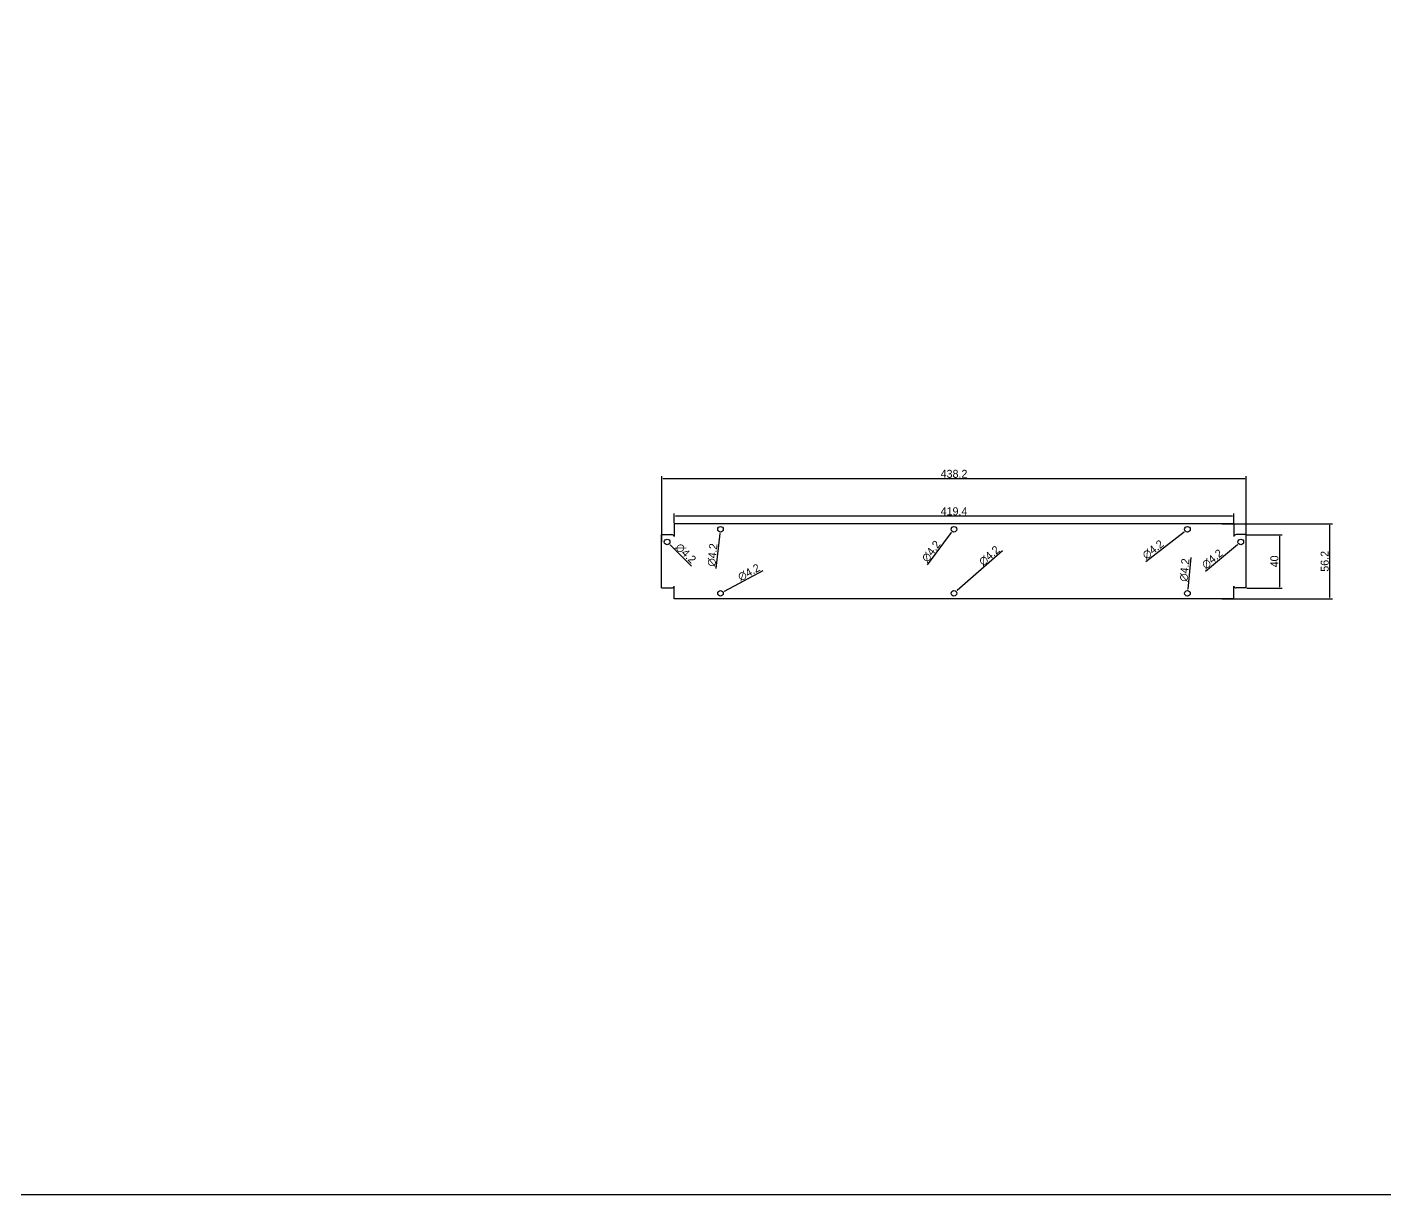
# Model space of a CAD drawing. Header units: millimetres. Extents: x 34287 to 41869, y -1912 to 663.
# Drawn here: x 39235 to 40252, y -1912 to -1037 of the extents above; entities that cross this region are included whole.
import ezdxf

# ---------------------------------------------------------------- set-up
doc = ezdxf.new("R2010")
doc.units = ezdxf.units.MM
doc.header["$PDMODE"] = 3
doc.header["$PDSIZE"] = 0.3125
doc.layers.get('0').update_dxf_attribs({"linetype": 'CONTINUOUS'})
doc.layers.get('Defpoints').update_dxf_attribs({"linetype": 'CONTINUOUS'})
doc.styles.get("Standard").update_dxf_attribs({"font": ''})
doc.styles.get('STANDARD').set_extended_font_data('changfangsong')
doc.dimstyles.new('DIMSTYLE_6', dxfattribs={"dimtxt": 4, "dimasz": 1, "dimexe": 2, "dimexo": 0.5, "dimgap": 0.75, "dimtad": 1, "dimdsep": 46, "dimtxsty": 'STANDARD', "dimblk": '_FILLED', "dimcen": 0, "dimclrd": 5, "dimclre": 5, "dimadec": 0, "dimazin": 0, "dimtp": 0.1, "dimtm": 0.1, "dimtfac": 1, "dimtofl": 0, "dimtmove": 0, "dimatfit": 3, "dimldrblk": '_FILLED', "dimfxl": 1, "dimtolj": 1, "dimarcsym": 0})

# ---------------------------------------------------------------- blocks, each defined once
blk = doc.blocks.new('_FILLED')
at = {"color": 0, "linetype": 'ByBlock'}
blk.add_solid([(0, 0), (-1, 0.2), (-1, -0.2)], dxfattribs=at)
blk = doc.blocks.new('*D138')
at = {"color": 5, "linetype": 'ByBlock', "lineweight": -2, "ltscale": 3}
for p, q in [((39710.4, -1422.6), (39710.4, -1373.4)), ((40148.6, -1422.6), (40148.6, -1373.4)), ((40147.6, -1375.4), (39711.4, -1375.4))]:
    blk.add_line(p, q, dxfattribs=at)
at = {"layer": 'Defpoints', "color": 0, "linetype": 'ByBlock', "lineweight": -3, "ltscale": 3}
for p in [(39710.4, -1375.4), (39710.4, -1423.1), (40148.6, -1423.1)]:
    blk.add_point(p, dxfattribs=at)
at = {"color": 5, "linetype": 'ByBlock', "lineweight": -2, "ltscale": 3, "rotation": 180}
blk.add_blockref('_FILLED', (39710.4, -1375.4), dxfattribs=at)
at = {"color": 5, "linetype": 'ByBlock', "lineweight": -2, "ltscale": 3}
blk.add_blockref('_FILLED', (40148.6, -1375.4), dxfattribs=at)
at = {"color": 0, "linetype": 'ByBlock', "lineweight": -3, "ltscale": 3, "insert": (39929.5, -1371.6), "char_height": 6, "attachment_point": 5}
blk.add_mtext('\\A1;438.2', dxfattribs=at)
blk = doc.blocks.new('*D139')
at = {"color": 5, "linetype": 'ByBlock', "lineweight": -2, "ltscale": 3}
for p, q in [((39719.8, -1408.6), (39719.8, -1401.4)), ((40138.2, -1403.4), (39720.8, -1403.4)), ((40139.2, -1408.6), (40139.2, -1401.4))]:
    blk.add_line(p, q, dxfattribs=at)
at = {"layer": 'Defpoints', "color": 0, "linetype": 'ByBlock', "lineweight": -3, "ltscale": 3}
for p in [(39719.8, -1403.4), (39719.8, -1409.1), (40139.2, -1409.1)]:
    blk.add_point(p, dxfattribs=at)
at = {"color": 5, "linetype": 'ByBlock', "lineweight": -2, "ltscale": 3, "rotation": 180}
blk.add_blockref('_FILLED', (39719.8, -1403.4), dxfattribs=at)
at = {"color": 5, "linetype": 'ByBlock', "lineweight": -2, "ltscale": 3}
blk.add_blockref('_FILLED', (40139.2, -1403.4), dxfattribs=at)
at = {"color": 0, "linetype": 'ByBlock', "lineweight": -3, "ltscale": 3, "insert": (39929.5, -1399.7), "char_height": 6, "attachment_point": 5}
blk.add_mtext('\\A1;419.4', dxfattribs=at)
blk = doc.blocks.new('*D140')
at = {"color": 5, "linetype": 'ByBlock', "lineweight": -2, "ltscale": 3}
for p, q in [((40149.1, -1417.2), (40175.5, -1417.2)), ((40173.5, -1418.2), (40173.5, -1456.2)), ((40149.1, -1457.2), (40175.5, -1457.2))]:
    blk.add_line(p, q, dxfattribs=at)
at = {"layer": 'Defpoints', "color": 0, "linetype": 'ByBlock', "lineweight": -3, "ltscale": 3}
for p in [(40148.6, -1417.2), (40148.6, -1457.2), (40173.5, -1457.2)]:
    blk.add_point(p, dxfattribs=at)
at = {"color": 5, "linetype": 'ByBlock', "lineweight": -2, "ltscale": 3}
for p, rotation in [((40173.5, -1417.2), 90), ((40173.5, -1457.2), 270)]:
    blk.add_blockref('_FILLED', p, dxfattribs=dict(at, rotation=rotation))
at = {"color": 0, "linetype": 'ByBlock', "lineweight": -3, "ltscale": 3, "insert": (40169.7, -1437.2), "char_height": 6, "attachment_point": 5, "rotation": 90}
blk.add_mtext('\\A1;40', dxfattribs=at)
blk = doc.blocks.new('*D142')
at = {"color": 5, "linetype": 'ByBlock', "lineweight": -2, "ltscale": 3}
blk.add_line((39732.7, -1440.8), (39716.7, -1424.8), dxfattribs=at)
at = {"layer": 'Defpoints', "color": 0, "linetype": 'ByBlock', "lineweight": -3, "ltscale": 3}
for p in [(39713, -1421.2), (39716, -1424.1)]:
    blk.add_point(p, dxfattribs=at)
at = {"color": 5, "linetype": 'ByBlock', "lineweight": -2, "ltscale": 3, "rotation": 135.2726287234567}
blk.add_blockref('_FILLED', (39716, -1424.1), dxfattribs=at)
at = {"color": 0, "linetype": 'ByBlock', "lineweight": -3, "ltscale": 3, "insert": (39728.4, -1431.2), "char_height": 6, "attachment_point": 5, "rotation": 315.2726}
blk.add_mtext('\\A1;∅4.2', dxfattribs=at)
blk = doc.blocks.new('*D143')
at = {"color": 5, "linetype": 'ByBlock', "lineweight": -2, "ltscale": 3}
blk.add_line((39751.1, -1442.5), (39754.1, -1416.2), dxfattribs=at)
at = {"layer": 'Defpoints', "color": 0, "linetype": 'ByBlock', "lineweight": -3, "ltscale": 3}
for p in [(39754.7, -1411.1), (39754.2, -1415.2)]:
    blk.add_point(p, dxfattribs=at)
at = {"color": 5, "linetype": 'ByBlock', "lineweight": -2, "ltscale": 3, "rotation": 83.56001513911383}
blk.add_blockref('_FILLED', (39754.2, -1415.2), dxfattribs=at)
at = {"color": 0, "linetype": 'ByBlock', "lineweight": -3, "ltscale": 3, "insert": (39748.5, -1432.4), "char_height": 6, "attachment_point": 5, "rotation": 83.56}
blk.add_mtext('\\A1;∅4.2', dxfattribs=at)
blk = doc.blocks.new('*D144')
at = {"color": 5, "linetype": 'ByBlock', "lineweight": -2, "ltscale": 3}
blk.add_line((39909.6, -1439.8), (39927.6, -1415.6), dxfattribs=at)
at = {"layer": 'Defpoints', "color": 0, "linetype": 'ByBlock', "lineweight": -3, "ltscale": 3}
for p in [(39930.7, -1411.5), (39928.2, -1414.8)]:
    blk.add_point(p, dxfattribs=at)
at = {"color": 5, "linetype": 'ByBlock', "lineweight": -2, "ltscale": 3, "rotation": 53.29432593952375}
blk.add_blockref('_FILLED', (39928.2, -1414.8), dxfattribs=at)
at = {"color": 0, "linetype": 'ByBlock', "lineweight": -3, "ltscale": 3, "insert": (39912.4, -1429.7), "char_height": 6, "attachment_point": 5, "rotation": 53.2943}
blk.add_mtext('\\A1;∅4.2', dxfattribs=at)
blk = doc.blocks.new('*D145')
at = {"color": 5, "linetype": 'ByBlock', "lineweight": -2, "ltscale": 3}
blk.add_line((40073.3, -1437.3), (40102, -1415.1), dxfattribs=at)
at = {"layer": 'Defpoints', "color": 0, "linetype": 'ByBlock', "lineweight": -3, "ltscale": 3}
for p in [(40102.8, -1414.4), (40106.1, -1411.9)]:
    blk.add_point(p, dxfattribs=at)
at = {"color": 5, "linetype": 'ByBlock', "lineweight": -2, "ltscale": 3, "rotation": 37.84442615077351}
blk.add_blockref('_FILLED', (40102.8, -1414.4), dxfattribs=at)
at = {"color": 0, "linetype": 'ByBlock', "lineweight": -3, "ltscale": 3, "insert": (40078.7, -1428.4), "char_height": 6, "attachment_point": 5, "rotation": 37.8444}
blk.add_mtext('\\A1;∅4.2', dxfattribs=at)
blk = doc.blocks.new('*D146')
at = {"color": 5, "linetype": 'ByBlock', "lineweight": -2, "ltscale": 3}
blk.add_line((40118, -1444.6), (40142.1, -1424.6), dxfattribs=at)
at = {"layer": 'Defpoints', "color": 0, "linetype": 'ByBlock', "lineweight": -3, "ltscale": 3}
for p in [(40142.8, -1424), (40146.1, -1421.3)]:
    blk.add_point(p, dxfattribs=at)
at = {"color": 5, "linetype": 'ByBlock', "lineweight": -2, "ltscale": 3, "rotation": 39.62205200200936}
blk.add_blockref('_FILLED', (40142.8, -1424), dxfattribs=at)
at = {"color": 0, "linetype": 'ByBlock', "lineweight": -3, "ltscale": 3, "insert": (40123.1, -1435.5), "char_height": 6, "attachment_point": 5, "rotation": 39.6221}
blk.add_mtext('\\A1;∅4.2', dxfattribs=at)
blk = doc.blocks.new('*D147')
at = {"color": 5, "linetype": 'ByBlock', "lineweight": -2, "ltscale": 3}
blk.add_line((40107.1, -1434.4), (40104.8, -1458.1), dxfattribs=at)
at = {"layer": 'Defpoints', "color": 0, "linetype": 'ByBlock', "lineweight": -3, "ltscale": 3}
for p in [(40104.3, -1463.2), (40104.7, -1459.1)]:
    blk.add_point(p, dxfattribs=at)
at = {"color": 5, "linetype": 'ByBlock', "lineweight": -2, "ltscale": 3, "rotation": 264.4530301617791}
blk.add_blockref('_FILLED', (40104.7, -1459.1), dxfattribs=at)
at = {"color": 0, "linetype": 'ByBlock', "lineweight": -3, "ltscale": 3, "insert": (40102.4, -1443.7), "char_height": 6, "attachment_point": 5, "rotation": 84.453}
blk.add_mtext('\\A1;∅4.2', dxfattribs=at)
blk = doc.blocks.new('*D148')
at = {"color": 5, "linetype": 'ByBlock', "lineweight": -2, "ltscale": 3}
blk.add_line((39965.8, -1429.4), (39931.8, -1459.1), dxfattribs=at)
at = {"layer": 'Defpoints', "color": 0, "linetype": 'ByBlock', "lineweight": -3, "ltscale": 3}
for p in [(39927.9, -1462.5), (39931, -1459.8)]:
    blk.add_point(p, dxfattribs=at)
at = {"color": 5, "linetype": 'ByBlock', "lineweight": -2, "ltscale": 3, "rotation": 221.1735098211444}
blk.add_blockref('_FILLED', (39931, -1459.8), dxfattribs=at)
at = {"color": 0, "linetype": 'ByBlock', "lineweight": -3, "ltscale": 3, "insert": (39956, -1433), "char_height": 6, "attachment_point": 5, "rotation": 41.1735}
blk.add_mtext('\\A1;∅4.2', dxfattribs=at)
blk = doc.blocks.new('*D149')
at = {"color": 5, "linetype": 'ByBlock', "lineweight": -2, "ltscale": 3}
blk.add_line((39786.2, -1444.2), (39757.2, -1459.7), dxfattribs=at)
at = {"layer": 'Defpoints', "color": 0, "linetype": 'ByBlock', "lineweight": -3, "ltscale": 3}
for p in [(39752.6, -1462.2), (39756.3, -1460.2)]:
    blk.add_point(p, dxfattribs=at)
at = {"color": 5, "linetype": 'ByBlock', "lineweight": -2, "ltscale": 3, "rotation": 208.2044024765217}
blk.add_blockref('_FILLED', (39756.3, -1460.2), dxfattribs=at)
at = {"color": 0, "linetype": 'ByBlock', "lineweight": -3, "ltscale": 3, "insert": (39775.8, -1445.5), "char_height": 6, "attachment_point": 5, "rotation": 28.2044}
blk.add_mtext('\\A1;∅4.2', dxfattribs=at)

msp = doc.modelspace()

# ---------------------------------------------------------------- linework, layer by layer
at = {"color": 0, "ltscale": 30}
for p, q in [((40139.16, -1409.059), (39719.76, -1409.059)), ((39719.76, -1409.059), (39719.76, -1418.459)), ((40139.16, -1409.059), (40139.16, -1418.459)), ((39710.36, -1417.159), (39717.886, -1417.159)), ((40148.56, -1417.159), (40141.033, -1417.159)), ((39719.76, -1465.259), (39719.76, -1455.859)), ((40139.16, -1465.259), (39719.76, -1465.259)), ((40139.16, -1465.259), (40139.16, -1455.859))]:
    msp.add_line(p, q, dxfattribs=at)
at = {"linetype": 'ByBlock', "lineweight": -3, "ltscale": 3}
for p, q in [((39710.36, -1457.159), (39710.36, -1417.159)), ((39719.753, -1418.441), (39719.76, -1418.459)), ((40139.167, -1418.441), (40139.16, -1418.459)), ((40148.56, -1457.159), (40148.56, -1417.159)), ((39710.36, -1457.159), (39717.886, -1457.159)), ((39719.753, -1455.877), (39719.76, -1455.859)), ((40139.167, -1455.877), (40139.16, -1455.859)), ((40148.56, -1457.159), (40141.033, -1457.159))]:
    msp.add_line(p, q, dxfattribs=at)
msp.add_lwpolyline([(34286.531, 302.364), (41868.883, 302.364), (41868.883, -1912.119), (34286.531, -1912.119)], close=True, dxfattribs=at)
at = {"color": 0, "ltscale": 30}
for centre in [(39754.46, -1413.159), (39929.46, -1413.159), (40104.46, -1413.159), (39714.46, -1422.659), (40144.46, -1422.659), (39754.46, -1461.159), (39929.46, -1461.159), (40104.46, -1461.159)]:
    msp.add_circle(centre, 2.1, dxfattribs=at)
at = {"linetype": 'ByBlock', "lineweight": -3, "ltscale": 3}
for centre, start, end in [((39717.886, -1419.159), 21.037511, 90), ((40141.033, -1419.159), 90, 158.962489), ((39717.886, -1455.159), 270, 338.962489), ((40141.033, -1455.159), 201.037511, 270)]:
    msp.add_arc(centre, 2, start, end, dxfattribs=at)

# ---------------------------------------------------------------- dimensions: what is measured, and where the dimension line sits
for base, p1, p2, picture, middle in [((39710.36, -1375.357), (40148.56, -1423.114), (39710.36, -1423.114), '*D138', (39929.46, -1371.607)), ((39719.76, -1403.406), (40139.16, -1409.059), (39719.76, -1409.059), '*D139', (39929.46, -1399.656))]:
    dim = msp.add_linear_dim(base=base, p1=p1, p2=p2, dimstyle='DIMSTYLE_6', override={"dimtxt": 6, "dimfxl": 0.1}, dxfattribs=at)
    dim.commit()
    dim.dimension.update_dxf_attribs({"geometry": picture, "text_midpoint": middle})
for p1, p2, picture, middle in [((39754.695, -1411.072), (39754.224, -1415.245), '*D143', (39752.243, -1432.8)), ((39930.715, -1411.475), (39928.205, -1414.842), '*D144', (39915.433, -1431.973)), ((40106.118, -1411.87), (40102.801, -1414.447), '*D145', (40081.022, -1431.368)), ((39712.968, -1421.181), (39715.952, -1424.136), '*D142', (39725.801, -1433.893)), ((39927.879, -1462.541), (39931.041, -1459.776), '*D148', (39958.435, -1435.816)), ((40146.077, -1421.319), (40142.842, -1423.998), '*D146', (40125.471, -1438.38)), ((40104.257, -1463.249), (40104.663, -1459.068), '*D147', (40106.12, -1444.065)), ((39752.609, -1462.151), (39756.31, -1460.166), '*D149', (39777.567, -1448.766))]:
    dim = msp.add_diameter_dim_2p(p1=p1, p2=p2, dimstyle='DIMSTYLE_6', override={"dimtxt": 6, "dimfxl": 0.1}, dxfattribs=at)
    dim.commit()
    dim.dimension.update_dxf_attribs({"geometry": picture, "text_midpoint": middle, "dimtype": 163})
msp.add_linear_dim(base=(40211.127, -1409.059), p1=(40129.641, -1465.259), p2=(40129.641, -1409.059), angle=90, dimstyle='DIMSTYLE_6', override={"dimtxt": 6, "dimfxl": 0.1}, dxfattribs=at).render()
dim = msp.add_linear_dim(base=(40173.498, -1457.159), p1=(40148.56, -1417.159), p2=(40148.56, -1457.159), angle=90, dimstyle='DIMSTYLE_6', override={"dimtxt": 6, "dimfxl": 0.1}, dxfattribs=at)
dim.commit()
dim.dimension.update_dxf_attribs({"geometry": '*D140', "text_midpoint": (40169.748, -1437.159)})

doc.saveas('drawing.dxf')
